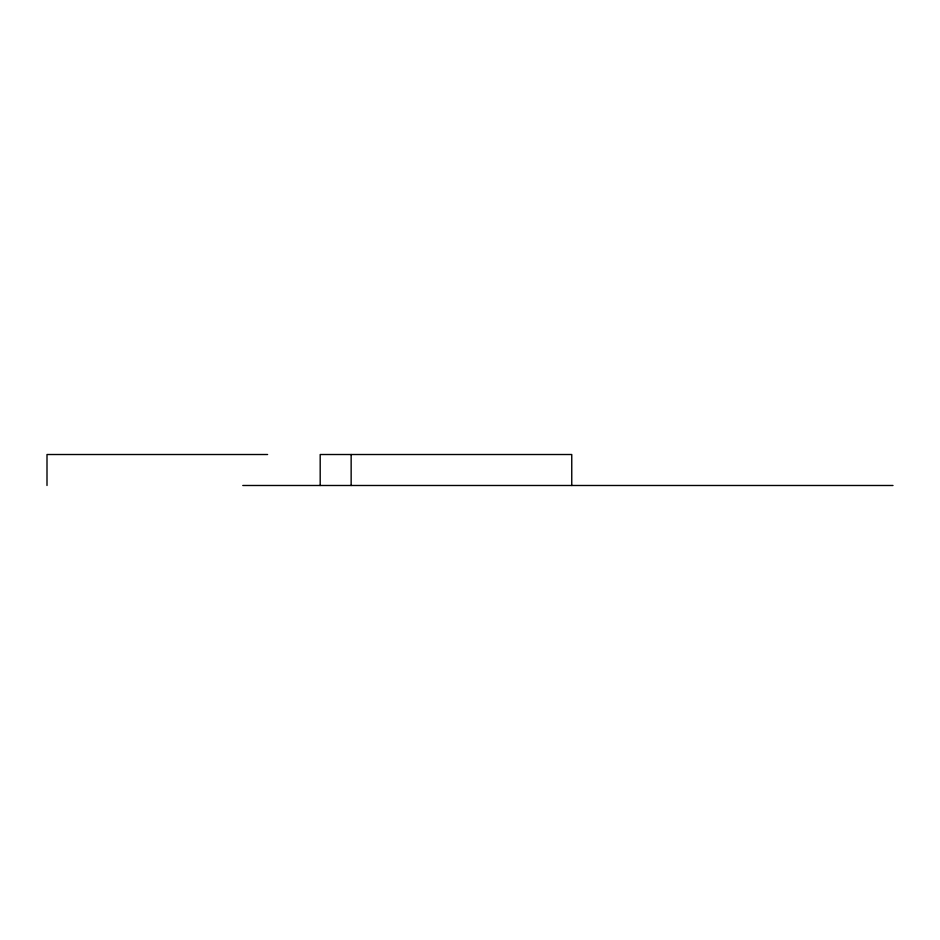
<?xml version="1.0" encoding="UTF-8"?>
<svg xmlns="http://www.w3.org/2000/svg" width="940" height="940" viewBox="0 0 940 940"><rect width="100%" height="100%" fill="white"/><g stroke="black" fill="none" stroke-linecap="round" stroke-linejoin="round"><path stroke-width="1.41" d="M267.606 454.514L47 454.514L47 485.487M242.779 485.487L893 485.487M571.755 485.487L571.755 454.514L320.188 454.514L320.188 485.487M351.149 454.514L351.149 485.487"/></g></svg>
